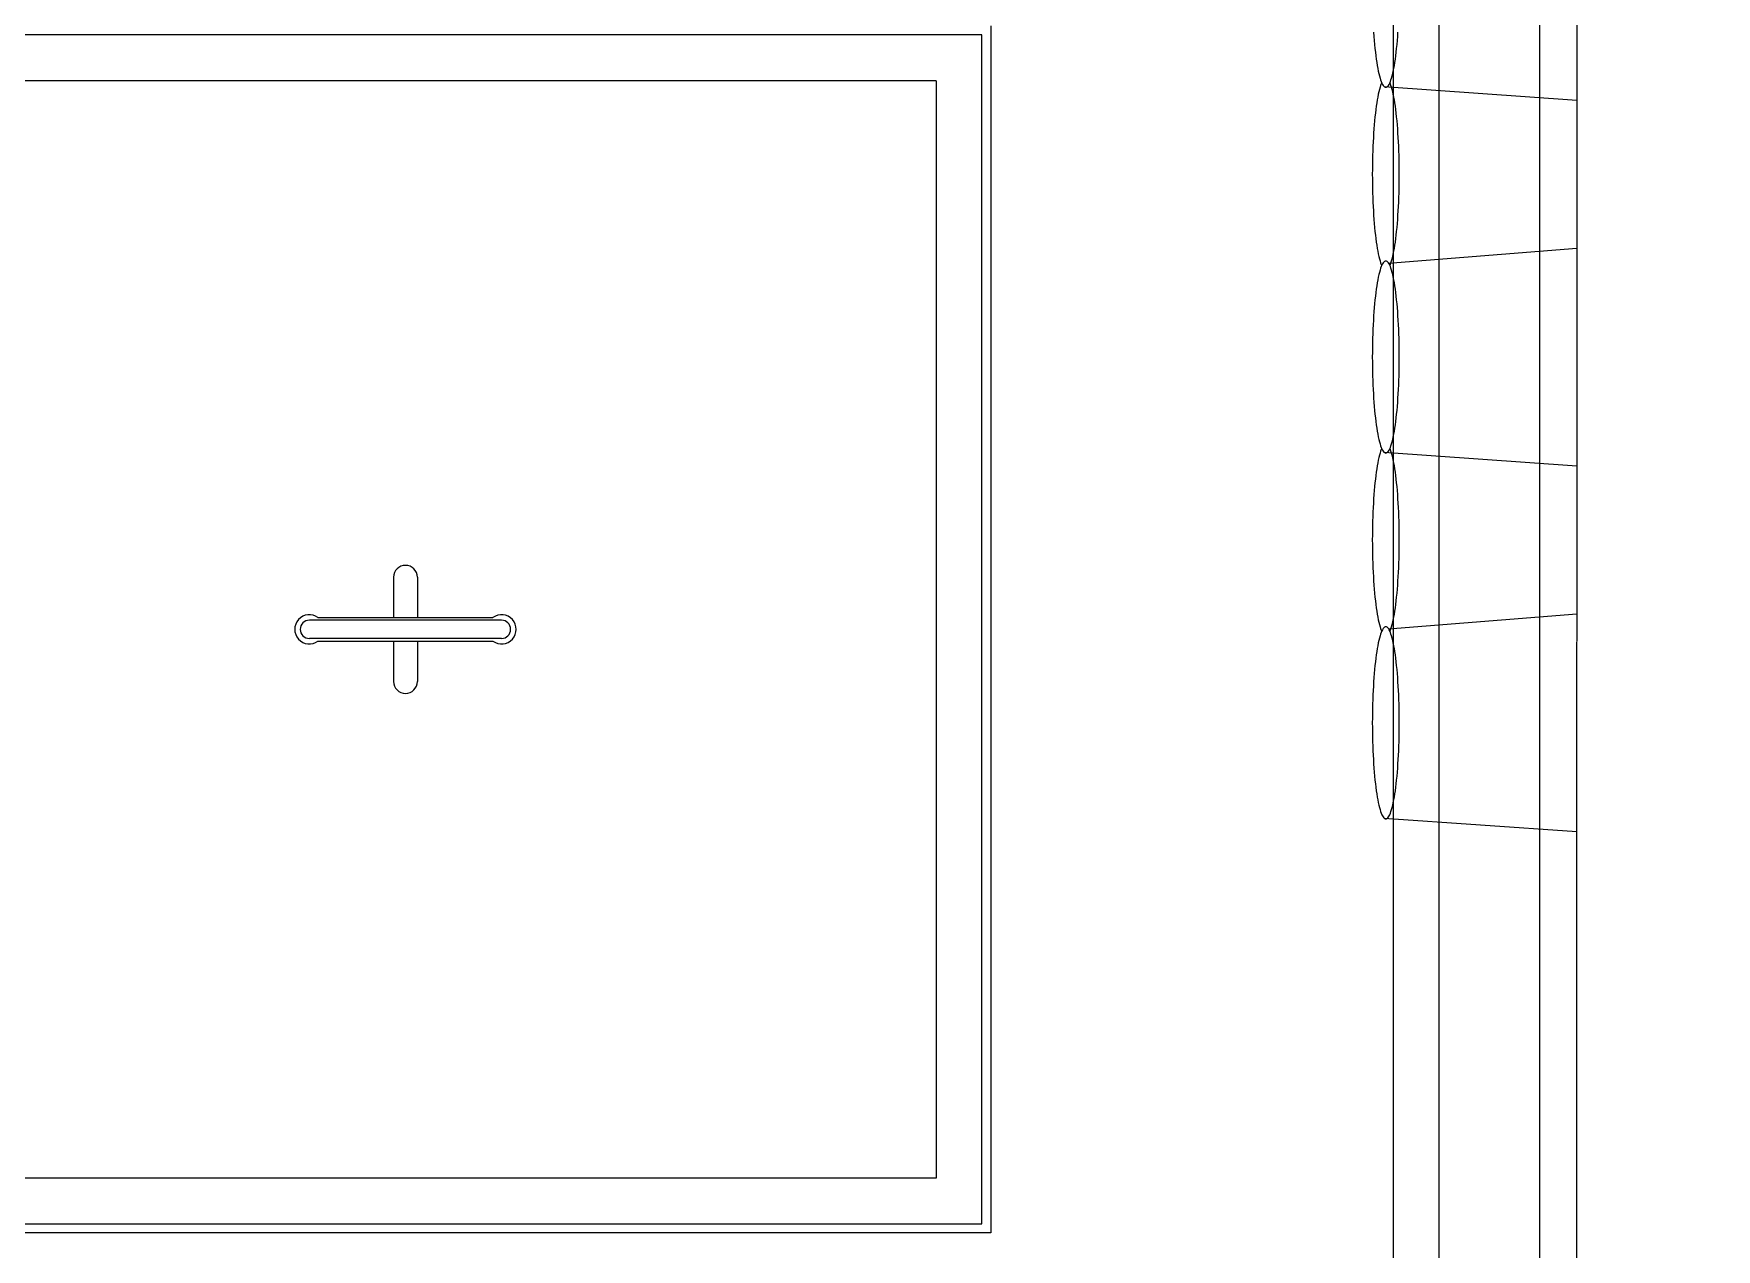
# Model space of a CAD drawing. Header units: millimetres. Extents: x -35961 to -35580, y 154458 to 154764.
# Drawn here: x -35808.238 to -35807.319, y 154632.44 to 154633.105 of the extents above; entities that cross this region are included whole.
import ezdxf

# ---------------------------------------------------------------- set-up
doc = ezdxf.new("R2010")
doc.units = ezdxf.units.MM
doc.header["$MEASUREMENT"] = 0
doc.layers.get('0').update_dxf_attribs({"color": 253})
for name, color, linetype in [('ASA', 7, 'ByBlock'), ('CONTORNO', 7, 'ByBlock'), ('EJES', 7, 'ByBlock'), ('HORMIGON', 7, 'ByBlock'), ('OLCULTA', 7, 'ByBlock'), ('SUELO', 7, 'ByBlock'), ('TAPA', 7, 'ByBlock')]:
    doc.layers.add(name, color=color, linetype=linetype)

msp = doc.modelspace()

# ---------------------------------------------------------------- linework, layer by layer
msp.add_line((-35807.47014, 154632.42807, 0), (-35807.47014, 154633.32807, 0))
at = {"layer": 'ASA'}
for p, q in [((-35808.04164, 154632.80777, 0), (-35808.04164, 154632.78577, 0)), ((-35808.02864, 154632.80777, 0), (-35808.02864, 154632.78577, 0)), ((-35807.98264, 154632.78427, 0), (-35808.08764, 154632.78427, 0)), ((-35808.08297, 154632.78577, 0), (-35807.9873, 154632.78577, 0)), ((-35807.98264, 154632.77427, 0), (-35808.08764, 154632.77427, 0)), ((-35808.08297, 154632.77277, 0), (-35807.9873, 154632.77277, 0)), ((-35808.04164, 154632.77277, 0), (-35808.04164, 154632.75077, 0)), ((-35808.02864, 154632.77277, 0), (-35808.02864, 154632.75077, 0))]:
    msp.add_line(p, q, dxfattribs=at)
for centre, radius, start, end in [((-35808.03514, 154632.80777, 0), 0.0065, 0, 180), ((-35808.08764, 154632.77927, 0), 0.008, 54.34091, 305.65909), ((-35808.08764, 154632.77927, 0), 0.005, 90, 270), ((-35807.98264, 154632.77927, 0), 0.008, 234.34091, 125.65909), ((-35807.98264, 154632.77927, 0), 0.005, 270, 90), ((-35808.03514, 154632.75077, 0), 0.0065, 180, 0)]:
    msp.add_arc(centre, radius, start, end, dxfattribs=at)
at = {"layer": 'CONTORNO'}
for p, q in [((-35807.49514, 154630.451, 0), (-35807.49514, 154633.801, 0)), ((-35807.47014, 154631.7462, 0), (-35807.47014, 154633.809, 0)), ((-35807.39491, 154633.76232, 0), (-35807.39514, 154630.451, 0))]:
    msp.add_line(p, q, dxfattribs=at)
at = {"layer": 'EJES'}
msp.add_arc((-35807.39214, 154632.40597, 0), 0.96021, 271.19349, 91.37254, dxfattribs=at)
at = {"layer": 'HORMIGON'}
msp.add_line((-35807.41514, 154632.42935, 0), (-35807.41514, 154633.33319, 0), dxfattribs=at)
at = {"layer": 'OLCULTA'}
for p, q in [((-35807.50596, 154633.10572, 0), (-35807.50579, 154633.10342, 0)), ((-35807.50579, 154633.10342, 0), (-35807.50562, 154633.10118, 0)), ((-35807.50562, 154633.10118, 0), (-35807.50542, 154633.099, 0)), ((-35807.49318, 154633.099, 0), (-35807.49299, 154633.10118, 0)), ((-35807.49299, 154633.10118, 0), (-35807.49281, 154633.10342, 0)), ((-35807.49281, 154633.10342, 0), (-35807.49264, 154633.10572, 0)), ((-35807.50542, 154633.099, 0), (-35807.50522, 154633.0969, 0)), ((-35807.50522, 154633.0969, 0), (-35807.50499, 154633.09487, 0)), ((-35807.50499, 154633.09487, 0), (-35807.50475, 154633.09291, 0)), ((-35807.50475, 154633.09291, 0), (-35807.50451, 154633.09105, 0)), ((-35807.49409, 154633.09105, 0), (-35807.49385, 154633.09291, 0)), ((-35807.49385, 154633.09291, 0), (-35807.49361, 154633.09487, 0)), ((-35807.49361, 154633.09487, 0), (-35807.49339, 154633.0969, 0)), ((-35807.49339, 154633.0969, 0), (-35807.49318, 154633.099, 0)), ((-35807.50451, 154633.09105, 0), (-35807.50424, 154633.08927, 0)), ((-35807.50424, 154633.08927, 0), (-35807.50397, 154633.08759, 0)), ((-35807.50397, 154633.08759, 0), (-35807.50368, 154633.086, 0)), ((-35807.50368, 154633.086, 0), (-35807.50339, 154633.08452, 0)), ((-35807.50339, 154633.08452, 0), (-35807.50309, 154633.08314, 0)), ((-35807.50309, 154633.08314, 0), (-35807.50277, 154633.08187, 0)), ((-35807.49583, 154633.08187, 0), (-35807.49551, 154633.08314, 0)), ((-35807.49551, 154633.08314, 0), (-35807.49521, 154633.08452, 0)), ((-35807.49521, 154633.08452, 0), (-35807.49492, 154633.086, 0)), ((-35807.49492, 154633.086, 0), (-35807.49463, 154633.08759, 0)), ((-35807.49463, 154633.08759, 0), (-35807.49436, 154633.08927, 0)), ((-35807.49436, 154633.08927, 0), (-35807.49409, 154633.09105, 0)), ((-35807.50277, 154633.07447, 0), (-35807.50309, 154633.07321, 0)), ((-35807.50277, 154633.08187, 0), (-35807.50245, 154633.08071, 0)), ((-35807.50245, 154633.07564, 0), (-35807.50277, 154633.07447, 0)), ((-35807.50245, 154633.08071, 0), (-35807.50212, 154633.07967, 0)), ((-35807.50212, 154633.07668, 0), (-35807.50245, 154633.07564, 0)), ((-35807.50212, 154633.07967, 0), (-35807.50178, 154633.07874, 0)), ((-35807.50178, 154633.07761, 0), (-35807.50212, 154633.07668, 0)), ((-35807.50178, 154633.07874, 0), (-35807.50144, 154633.07793, 0)), ((-35807.50154, 154633.07817, 0), (-35807.50178, 154633.07761, 0)), ((-35807.50144, 154633.07793, 0), (-35807.50109, 154633.07725, 0)), ((-35807.50109, 154633.07725, 0), (-35807.50074, 154633.07668, 0)), ((-35807.50074, 154633.07668, 0), (-35807.50038, 154633.07624, 0)), ((-35807.50038, 154633.07624, 0), (-35807.50002, 154633.07592, 0)), ((-35807.50027, 154633.07612, 0), (-35807.39493, 154633.06867, 0)), ((-35807.50002, 154633.07592, 0), (-35807.49967, 154633.07573, 0)), ((-35807.49967, 154633.07573, 0), (-35807.4993, 154633.07567, 0)), ((-35807.4993, 154633.07567, 0), (-35807.49894, 154633.07573, 0)), ((-35807.49894, 154633.07573, 0), (-35807.49858, 154633.07592, 0)), ((-35807.49858, 154633.07592, 0), (-35807.49822, 154633.07624, 0)), ((-35807.49822, 154633.07624, 0), (-35807.49787, 154633.07668, 0)), ((-35807.49787, 154633.07668, 0), (-35807.49751, 154633.07725, 0)), ((-35807.49751, 154633.07725, 0), (-35807.49717, 154633.07793, 0)), ((-35807.49717, 154633.07793, 0), (-35807.49682, 154633.07874, 0)), ((-35807.49682, 154633.07761, 0), (-35807.49706, 154633.07817, 0)), ((-35807.49682, 154633.07874, 0), (-35807.49649, 154633.07967, 0)), ((-35807.49649, 154633.07668, 0), (-35807.49682, 154633.07761, 0)), ((-35807.49649, 154633.07967, 0), (-35807.49615, 154633.08071, 0)), ((-35807.49615, 154633.07564, 0), (-35807.49649, 154633.07668, 0)), ((-35807.49615, 154633.08071, 0), (-35807.49583, 154633.08187, 0)), ((-35807.49583, 154633.07447, 0), (-35807.49615, 154633.07564, 0)), ((-35807.49551, 154633.07321, 0), (-35807.49583, 154633.07447, 0)), ((-35807.50451, 154633.0653, 0), (-35807.50475, 154633.06343, 0)), ((-35807.50424, 154633.06708, 0), (-35807.50451, 154633.0653, 0)), ((-35807.50397, 154633.06876, 0), (-35807.50424, 154633.06708, 0)), ((-35807.50368, 154633.07034, 0), (-35807.50397, 154633.06876, 0)), ((-35807.50339, 154633.07183, 0), (-35807.50368, 154633.07034, 0)), ((-35807.50309, 154633.07321, 0), (-35807.50339, 154633.07183, 0)), ((-35807.49521, 154633.07183, 0), (-35807.49551, 154633.07321, 0)), ((-35807.49492, 154633.07034, 0), (-35807.49521, 154633.07183, 0)), ((-35807.49463, 154633.06876, 0), (-35807.49492, 154633.07034, 0)), ((-35807.49436, 154633.06708, 0), (-35807.49463, 154633.06876, 0)), ((-35807.49409, 154633.0653, 0), (-35807.49436, 154633.06708, 0)), ((-35807.49385, 154633.06343, 0), (-35807.49409, 154633.0653, 0)), ((-35807.50562, 154633.05517, 0), (-35807.50579, 154633.05292, 0)), ((-35807.50542, 154633.05734, 0), (-35807.50562, 154633.05517, 0)), ((-35807.50522, 154633.05945, 0), (-35807.50542, 154633.05734, 0)), ((-35807.50499, 154633.06148, 0), (-35807.50522, 154633.05945, 0)), ((-35807.50475, 154633.06343, 0), (-35807.50499, 154633.06148, 0)), ((-35807.49361, 154633.06148, 0), (-35807.49385, 154633.06343, 0)), ((-35807.49339, 154633.05945, 0), (-35807.49361, 154633.06148, 0)), ((-35807.49318, 154633.05734, 0), (-35807.49339, 154633.05945, 0)), ((-35807.49299, 154633.05517, 0), (-35807.49318, 154633.05734, 0)), ((-35807.49281, 154633.05292, 0), (-35807.49299, 154633.05517, 0)), ((-35807.50623, 154633.04586, 0), (-35807.50634, 154633.04341, 0)), ((-35807.50611, 154633.04826, 0), (-35807.50623, 154633.04586, 0)), ((-35807.50596, 154633.05062, 0), (-35807.50611, 154633.04826, 0)), ((-35807.50579, 154633.05292, 0), (-35807.50596, 154633.05062, 0)), ((-35807.49264, 154633.05062, 0), (-35807.49281, 154633.05292, 0)), ((-35807.4925, 154633.04826, 0), (-35807.49264, 154633.05062, 0)), ((-35807.49237, 154633.04586, 0), (-35807.4925, 154633.04826, 0)), ((-35807.49226, 154633.04341, 0), (-35807.49237, 154633.04586, 0)), ((-35807.50652, 154633.03842, 0), (-35807.50658, 154633.03587, 0)), ((-35807.50644, 154633.04093, 0), (-35807.50652, 154633.03842, 0)), ((-35807.50634, 154633.04341, 0), (-35807.50644, 154633.04093, 0)), ((-35807.49216, 154633.04093, 0), (-35807.49226, 154633.04341, 0)), ((-35807.49208, 154633.03842, 0), (-35807.49216, 154633.04093, 0)), ((-35807.49202, 154633.03587, 0), (-35807.49208, 154633.03842, 0)), ((-35807.50665, 154633.03075, 0), (-35807.50667, 154633.02817, 0)), ((-35807.50667, 154633.02817, 0), (-35807.50665, 154633.0256, 0)), ((-35807.50663, 154633.03332, 0), (-35807.50665, 154633.03075, 0)), ((-35807.50658, 154633.03587, 0), (-35807.50663, 154633.03332, 0)), ((-35807.49197, 154633.03332, 0), (-35807.49202, 154633.03587, 0)), ((-35807.49195, 154633.03075, 0), (-35807.49197, 154633.03332, 0)), ((-35807.49194, 154633.02817, 0), (-35807.49195, 154633.03075, 0)), ((-35807.49195, 154633.0256, 0), (-35807.49194, 154633.02817, 0)), ((-35807.50665, 154633.0256, 0), (-35807.50663, 154633.02303, 0)), ((-35807.50663, 154633.02303, 0), (-35807.50658, 154633.02047, 0)), ((-35807.50658, 154633.02047, 0), (-35807.50652, 154633.01793, 0)), ((-35807.49208, 154633.01793, 0), (-35807.49202, 154633.02047, 0)), ((-35807.49202, 154633.02047, 0), (-35807.49197, 154633.02303, 0)), ((-35807.49197, 154633.02303, 0), (-35807.49195, 154633.0256, 0)), ((-35807.50652, 154633.01793, 0), (-35807.50644, 154633.01542, 0)), ((-35807.50644, 154633.01542, 0), (-35807.50634, 154633.01293, 0)), ((-35807.50634, 154633.01293, 0), (-35807.50623, 154633.01048, 0)), ((-35807.50623, 154633.01048, 0), (-35807.50611, 154633.00808, 0)), ((-35807.4925, 154633.00808, 0), (-35807.49237, 154633.01048, 0)), ((-35807.49237, 154633.01048, 0), (-35807.49226, 154633.01293, 0)), ((-35807.49226, 154633.01293, 0), (-35807.49216, 154633.01542, 0)), ((-35807.49216, 154633.01542, 0), (-35807.49208, 154633.01793, 0)), ((-35807.50611, 154633.00808, 0), (-35807.50596, 154633.00572, 0)), ((-35807.50596, 154633.00572, 0), (-35807.50579, 154633.00342, 0)), ((-35807.50579, 154633.00342, 0), (-35807.50562, 154633.00118, 0)), ((-35807.50562, 154633.00118, 0), (-35807.50542, 154632.999, 0)), ((-35807.49318, 154632.999, 0), (-35807.49299, 154633.00118, 0)), ((-35807.49299, 154633.00118, 0), (-35807.49281, 154633.00342, 0)), ((-35807.49281, 154633.00342, 0), (-35807.49264, 154633.00572, 0)), ((-35807.49264, 154633.00572, 0), (-35807.4925, 154633.00808, 0)), ((-35807.50542, 154632.999, 0), (-35807.50522, 154632.9969, 0)), ((-35807.50522, 154632.9969, 0), (-35807.50499, 154632.99487, 0)), ((-35807.50499, 154632.99487, 0), (-35807.50475, 154632.99291, 0)), ((-35807.50475, 154632.99291, 0), (-35807.50451, 154632.99105, 0)), ((-35807.50451, 154632.99105, 0), (-35807.50424, 154632.98927, 0)), ((-35807.49436, 154632.98927, 0), (-35807.49409, 154632.99105, 0)), ((-35807.49409, 154632.99105, 0), (-35807.49385, 154632.99291, 0)), ((-35807.49385, 154632.99291, 0), (-35807.49361, 154632.99487, 0)), ((-35807.49361, 154632.99487, 0), (-35807.49339, 154632.9969, 0)), ((-35807.49339, 154632.9969, 0), (-35807.49318, 154632.999, 0)), ((-35807.50424, 154632.98927, 0), (-35807.50397, 154632.98759, 0)), ((-35807.50397, 154632.98759, 0), (-35807.50368, 154632.986, 0)), ((-35807.50368, 154632.986, 0), (-35807.50339, 154632.98452, 0)), ((-35807.50339, 154632.98452, 0), (-35807.50309, 154632.98314, 0)), ((-35807.50309, 154632.98314, 0), (-35807.50277, 154632.98187, 0)), ((-35807.50277, 154632.98187, 0), (-35807.50245, 154632.98071, 0)), ((-35807.49776, 154632.97951, 0), (-35807.39493, 154632.98768, 0)), ((-35807.49615, 154632.98071, 0), (-35807.49583, 154632.98187, 0)), ((-35807.49583, 154632.98187, 0), (-35807.49551, 154632.98314, 0)), ((-35807.49551, 154632.98314, 0), (-35807.49521, 154632.98452, 0)), ((-35807.49521, 154632.98452, 0), (-35807.49492, 154632.986, 0)), ((-35807.49492, 154632.986, 0), (-35807.49463, 154632.98759, 0)), ((-35807.49463, 154632.98759, 0), (-35807.49436, 154632.98927, 0)), ((-35807.50309, 154632.97321, 0), (-35807.50339, 154632.97183, 0)), ((-35807.50277, 154632.97447, 0), (-35807.50309, 154632.97321, 0)), ((-35807.50245, 154632.97564, 0), (-35807.50277, 154632.97447, 0)), ((-35807.50245, 154632.98071, 0), (-35807.50212, 154632.97967, 0)), ((-35807.50212, 154632.97668, 0), (-35807.50245, 154632.97564, 0)), ((-35807.50212, 154632.97967, 0), (-35807.50178, 154632.97874, 0)), ((-35807.50178, 154632.97761, 0), (-35807.50212, 154632.97668, 0)), ((-35807.50178, 154632.97874, 0), (-35807.50154, 154632.97817, 0)), ((-35807.50144, 154632.97842, 0), (-35807.50178, 154632.97761, 0)), ((-35807.50109, 154632.9791, 0), (-35807.50144, 154632.97842, 0)), ((-35807.50074, 154632.97967, 0), (-35807.50109, 154632.9791, 0)), ((-35807.50038, 154632.98011, 0), (-35807.50074, 154632.97967, 0)), ((-35807.50002, 154632.98042, 0), (-35807.50038, 154632.98011, 0)), ((-35807.49967, 154632.98061, 0), (-35807.50002, 154632.98042, 0)), ((-35807.4993, 154632.98068, 0), (-35807.49967, 154632.98061, 0)), ((-35807.49894, 154632.98061, 0), (-35807.4993, 154632.98068, 0)), ((-35807.49858, 154632.98042, 0), (-35807.49894, 154632.98061, 0)), ((-35807.49822, 154632.98011, 0), (-35807.49858, 154632.98042, 0)), ((-35807.49787, 154632.97967, 0), (-35807.49822, 154632.98011, 0)), ((-35807.49751, 154632.9791, 0), (-35807.49787, 154632.97967, 0)), ((-35807.49717, 154632.97842, 0), (-35807.49751, 154632.9791, 0)), ((-35807.49682, 154632.97761, 0), (-35807.49717, 154632.97842, 0)), ((-35807.49706, 154632.97817, 0), (-35807.49682, 154632.97874, 0)), ((-35807.49682, 154632.97874, 0), (-35807.49649, 154632.97967, 0)), ((-35807.49649, 154632.97668, 0), (-35807.49682, 154632.97761, 0)), ((-35807.49649, 154632.97967, 0), (-35807.49615, 154632.98071, 0)), ((-35807.49615, 154632.97564, 0), (-35807.49649, 154632.97668, 0)), ((-35807.49583, 154632.97447, 0), (-35807.49615, 154632.97564, 0)), ((-35807.49551, 154632.97321, 0), (-35807.49583, 154632.97447, 0)), ((-35807.49521, 154632.97183, 0), (-35807.49551, 154632.97321, 0)), ((-35807.50475, 154632.96343, 0), (-35807.50499, 154632.96148, 0)), ((-35807.50451, 154632.9653, 0), (-35807.50475, 154632.96343, 0)), ((-35807.50424, 154632.96708, 0), (-35807.50451, 154632.9653, 0)), ((-35807.50397, 154632.96876, 0), (-35807.50424, 154632.96708, 0)), ((-35807.50368, 154632.97034, 0), (-35807.50397, 154632.96876, 0)), ((-35807.50339, 154632.97183, 0), (-35807.50368, 154632.97034, 0)), ((-35807.49492, 154632.97034, 0), (-35807.49521, 154632.97183, 0)), ((-35807.49463, 154632.96876, 0), (-35807.49492, 154632.97034, 0)), ((-35807.49436, 154632.96708, 0), (-35807.49463, 154632.96876, 0)), ((-35807.49409, 154632.9653, 0), (-35807.49436, 154632.96708, 0)), ((-35807.49385, 154632.96343, 0), (-35807.49409, 154632.9653, 0)), ((-35807.49361, 154632.96148, 0), (-35807.49385, 154632.96343, 0)), ((-35807.50562, 154632.95517, 0), (-35807.50579, 154632.95292, 0)), ((-35807.50542, 154632.95734, 0), (-35807.50562, 154632.95517, 0)), ((-35807.50522, 154632.95945, 0), (-35807.50542, 154632.95734, 0)), ((-35807.50499, 154632.96148, 0), (-35807.50522, 154632.95945, 0)), ((-35807.49339, 154632.95945, 0), (-35807.49361, 154632.96148, 0)), ((-35807.49318, 154632.95734, 0), (-35807.49339, 154632.95945, 0)), ((-35807.49299, 154632.95517, 0), (-35807.49318, 154632.95734, 0)), ((-35807.49281, 154632.95292, 0), (-35807.49299, 154632.95517, 0)), ((-35807.50623, 154632.94586, 0), (-35807.50634, 154632.94341, 0)), ((-35807.50611, 154632.94826, 0), (-35807.50623, 154632.94586, 0)), ((-35807.50596, 154632.95062, 0), (-35807.50611, 154632.94826, 0)), ((-35807.50579, 154632.95292, 0), (-35807.50596, 154632.95062, 0)), ((-35807.49264, 154632.95062, 0), (-35807.49281, 154632.95292, 0)), ((-35807.4925, 154632.94826, 0), (-35807.49264, 154632.95062, 0)), ((-35807.49237, 154632.94586, 0), (-35807.4925, 154632.94826, 0)), ((-35807.49226, 154632.94341, 0), (-35807.49237, 154632.94586, 0)), ((-35807.50658, 154632.93587, 0), (-35807.50663, 154632.93332, 0)), ((-35807.50652, 154632.93842, 0), (-35807.50658, 154632.93587, 0)), ((-35807.50644, 154632.94093, 0), (-35807.50652, 154632.93842, 0)), ((-35807.50634, 154632.94341, 0), (-35807.50644, 154632.94093, 0)), ((-35807.49216, 154632.94093, 0), (-35807.49226, 154632.94341, 0)), ((-35807.49208, 154632.93842, 0), (-35807.49216, 154632.94093, 0)), ((-35807.49202, 154632.93587, 0), (-35807.49208, 154632.93842, 0)), ((-35807.49197, 154632.93332, 0), (-35807.49202, 154632.93587, 0)), ((-35807.50665, 154632.93075, 0), (-35807.50667, 154632.92817, 0)), ((-35807.50667, 154632.92817, 0), (-35807.50665, 154632.9256, 0)), ((-35807.50663, 154632.93332, 0), (-35807.50665, 154632.93075, 0)), ((-35807.49195, 154632.93075, 0), (-35807.49197, 154632.93332, 0)), ((-35807.49194, 154632.92817, 0), (-35807.49195, 154632.93075, 0)), ((-35807.49195, 154632.9256, 0), (-35807.49194, 154632.92817, 0)), ((-35807.50665, 154632.9256, 0), (-35807.50663, 154632.92303, 0)), ((-35807.50663, 154632.92303, 0), (-35807.50658, 154632.92047, 0)), ((-35807.50658, 154632.92047, 0), (-35807.50652, 154632.91793, 0)), ((-35807.50652, 154632.91793, 0), (-35807.50644, 154632.91542, 0)), ((-35807.49216, 154632.91542, 0), (-35807.49208, 154632.91793, 0)), ((-35807.49208, 154632.91793, 0), (-35807.49202, 154632.92047, 0)), ((-35807.49202, 154632.92047, 0), (-35807.49197, 154632.92303, 0)), ((-35807.49197, 154632.92303, 0), (-35807.49195, 154632.9256, 0)), ((-35807.50644, 154632.91542, 0), (-35807.50634, 154632.91293, 0)), ((-35807.50634, 154632.91293, 0), (-35807.50623, 154632.91048, 0)), ((-35807.50623, 154632.91048, 0), (-35807.50611, 154632.90808, 0)), ((-35807.50611, 154632.90808, 0), (-35807.50596, 154632.90572, 0)), ((-35807.49264, 154632.90572, 0), (-35807.4925, 154632.90808, 0)), ((-35807.4925, 154632.90808, 0), (-35807.49237, 154632.91048, 0)), ((-35807.49237, 154632.91048, 0), (-35807.49226, 154632.91293, 0)), ((-35807.49226, 154632.91293, 0), (-35807.49216, 154632.91542, 0)), ((-35807.50596, 154632.90572, 0), (-35807.50579, 154632.90342, 0)), ((-35807.50579, 154632.90342, 0), (-35807.50562, 154632.90118, 0)), ((-35807.50562, 154632.90118, 0), (-35807.50542, 154632.899, 0)), ((-35807.50542, 154632.899, 0), (-35807.50522, 154632.8969, 0)), ((-35807.49339, 154632.8969, 0), (-35807.49318, 154632.899, 0)), ((-35807.49318, 154632.899, 0), (-35807.49299, 154632.90118, 0)), ((-35807.49299, 154632.90118, 0), (-35807.49281, 154632.90342, 0)), ((-35807.49281, 154632.90342, 0), (-35807.49264, 154632.90572, 0)), ((-35807.50522, 154632.8969, 0), (-35807.50499, 154632.89487, 0)), ((-35807.50499, 154632.89487, 0), (-35807.50475, 154632.89291, 0)), ((-35807.50475, 154632.89291, 0), (-35807.50451, 154632.89105, 0)), ((-35807.50451, 154632.89105, 0), (-35807.50424, 154632.88927, 0)), ((-35807.49436, 154632.88927, 0), (-35807.49409, 154632.89105, 0)), ((-35807.49409, 154632.89105, 0), (-35807.49385, 154632.89291, 0)), ((-35807.49385, 154632.89291, 0), (-35807.49361, 154632.89487, 0)), ((-35807.49361, 154632.89487, 0), (-35807.49339, 154632.8969, 0)), ((-35807.50424, 154632.88927, 0), (-35807.50397, 154632.88759, 0)), ((-35807.50397, 154632.88759, 0), (-35807.50368, 154632.886, 0)), ((-35807.50368, 154632.886, 0), (-35807.50339, 154632.88452, 0)), ((-35807.50339, 154632.88452, 0), (-35807.50309, 154632.88314, 0)), ((-35807.50309, 154632.88314, 0), (-35807.50277, 154632.88187, 0)), ((-35807.50277, 154632.88187, 0), (-35807.50245, 154632.88071, 0)), ((-35807.50245, 154632.88071, 0), (-35807.50212, 154632.87967, 0)), ((-35807.49649, 154632.87967, 0), (-35807.49615, 154632.88071, 0)), ((-35807.49615, 154632.88071, 0), (-35807.49583, 154632.88187, 0)), ((-35807.49583, 154632.88187, 0), (-35807.49551, 154632.88314, 0)), ((-35807.49551, 154632.88314, 0), (-35807.49521, 154632.88452, 0)), ((-35807.49521, 154632.88452, 0), (-35807.49492, 154632.886, 0)), ((-35807.49492, 154632.886, 0), (-35807.49463, 154632.88759, 0)), ((-35807.49463, 154632.88759, 0), (-35807.49436, 154632.88927, 0)), ((-35807.50339, 154632.87183, 0), (-35807.50368, 154632.87034, 0)), ((-35807.50309, 154632.87321, 0), (-35807.50339, 154632.87183, 0)), ((-35807.50277, 154632.87447, 0), (-35807.50309, 154632.87321, 0)), ((-35807.50245, 154632.87564, 0), (-35807.50277, 154632.87447, 0)), ((-35807.50212, 154632.87668, 0), (-35807.50245, 154632.87564, 0)), ((-35807.50212, 154632.87967, 0), (-35807.50178, 154632.87874, 0)), ((-35807.50178, 154632.87761, 0), (-35807.50212, 154632.87668, 0)), ((-35807.50178, 154632.87874, 0), (-35807.50144, 154632.87793, 0)), ((-35807.50154, 154632.87817, 0), (-35807.50178, 154632.87761, 0)), ((-35807.50144, 154632.87793, 0), (-35807.50109, 154632.87725, 0)), ((-35807.50109, 154632.87725, 0), (-35807.50074, 154632.87668, 0)), ((-35807.50074, 154632.87668, 0), (-35807.50038, 154632.87624, 0)), ((-35807.50038, 154632.87624, 0), (-35807.50002, 154632.87592, 0)), ((-35807.50027, 154632.87612, 0), (-35807.39493, 154632.86867, 0)), ((-35807.50002, 154632.87592, 0), (-35807.49967, 154632.87573, 0)), ((-35807.49967, 154632.87573, 0), (-35807.4993, 154632.87567, 0)), ((-35807.4993, 154632.87567, 0), (-35807.49894, 154632.87573, 0)), ((-35807.49894, 154632.87573, 0), (-35807.49858, 154632.87592, 0)), ((-35807.49858, 154632.87592, 0), (-35807.49822, 154632.87624, 0)), ((-35807.49822, 154632.87624, 0), (-35807.49787, 154632.87668, 0)), ((-35807.49787, 154632.87668, 0), (-35807.49751, 154632.87725, 0)), ((-35807.49751, 154632.87725, 0), (-35807.49717, 154632.87793, 0)), ((-35807.49717, 154632.87793, 0), (-35807.49682, 154632.87874, 0)), ((-35807.49682, 154632.87761, 0), (-35807.49706, 154632.87817, 0)), ((-35807.49682, 154632.87874, 0), (-35807.49649, 154632.87967, 0)), ((-35807.49649, 154632.87668, 0), (-35807.49682, 154632.87761, 0)), ((-35807.49615, 154632.87564, 0), (-35807.49649, 154632.87668, 0)), ((-35807.49583, 154632.87447, 0), (-35807.49615, 154632.87564, 0)), ((-35807.49551, 154632.87321, 0), (-35807.49583, 154632.87447, 0)), ((-35807.49521, 154632.87183, 0), (-35807.49551, 154632.87321, 0)), ((-35807.49492, 154632.87034, 0), (-35807.49521, 154632.87183, 0)), ((-35807.50475, 154632.86343, 0), (-35807.50499, 154632.86148, 0)), ((-35807.50451, 154632.8653, 0), (-35807.50475, 154632.86343, 0)), ((-35807.50424, 154632.86708, 0), (-35807.50451, 154632.8653, 0)), ((-35807.50397, 154632.86876, 0), (-35807.50424, 154632.86708, 0)), ((-35807.50368, 154632.87034, 0), (-35807.50397, 154632.86876, 0)), ((-35807.49463, 154632.86876, 0), (-35807.49492, 154632.87034, 0)), ((-35807.49436, 154632.86708, 0), (-35807.49463, 154632.86876, 0)), ((-35807.49409, 154632.8653, 0), (-35807.49436, 154632.86708, 0)), ((-35807.49385, 154632.86343, 0), (-35807.49409, 154632.8653, 0)), ((-35807.49361, 154632.86148, 0), (-35807.49385, 154632.86343, 0)), ((-35807.50579, 154632.85292, 0), (-35807.50596, 154632.85062, 0)), ((-35807.50562, 154632.85517, 0), (-35807.50579, 154632.85292, 0)), ((-35807.50542, 154632.85734, 0), (-35807.50562, 154632.85517, 0)), ((-35807.50522, 154632.85945, 0), (-35807.50542, 154632.85734, 0)), ((-35807.50499, 154632.86148, 0), (-35807.50522, 154632.85945, 0)), ((-35807.49339, 154632.85945, 0), (-35807.49361, 154632.86148, 0)), ((-35807.49318, 154632.85734, 0), (-35807.49339, 154632.85945, 0)), ((-35807.49299, 154632.85517, 0), (-35807.49318, 154632.85734, 0)), ((-35807.49281, 154632.85292, 0), (-35807.49299, 154632.85517, 0)), ((-35807.49264, 154632.85062, 0), (-35807.49281, 154632.85292, 0)), ((-35807.50634, 154632.84341, 0), (-35807.50644, 154632.84093, 0)), ((-35807.50623, 154632.84586, 0), (-35807.50634, 154632.84341, 0)), ((-35807.50611, 154632.84826, 0), (-35807.50623, 154632.84586, 0)), ((-35807.50596, 154632.85062, 0), (-35807.50611, 154632.84826, 0)), ((-35807.4925, 154632.84826, 0), (-35807.49264, 154632.85062, 0)), ((-35807.49237, 154632.84586, 0), (-35807.4925, 154632.84826, 0)), ((-35807.49226, 154632.84341, 0), (-35807.49237, 154632.84586, 0)), ((-35807.49216, 154632.84093, 0), (-35807.49226, 154632.84341, 0)), ((-35807.50658, 154632.83587, 0), (-35807.50663, 154632.83332, 0)), ((-35807.50652, 154632.83842, 0), (-35807.50658, 154632.83587, 0)), ((-35807.50644, 154632.84093, 0), (-35807.50652, 154632.83842, 0)), ((-35807.49208, 154632.83842, 0), (-35807.49216, 154632.84093, 0)), ((-35807.49202, 154632.83587, 0), (-35807.49208, 154632.83842, 0)), ((-35807.49197, 154632.83332, 0), (-35807.49202, 154632.83587, 0)), ((-35807.50665, 154632.83075, 0), (-35807.50667, 154632.82817, 0)), ((-35807.50667, 154632.82817, 0), (-35807.50665, 154632.8256, 0)), ((-35807.50663, 154632.83332, 0), (-35807.50665, 154632.83075, 0)), ((-35807.50665, 154632.8256, 0), (-35807.50663, 154632.82303, 0)), ((-35807.49195, 154632.83075, 0), (-35807.49197, 154632.83332, 0)), ((-35807.49197, 154632.82303, 0), (-35807.49195, 154632.8256, 0)), ((-35807.49194, 154632.82817, 0), (-35807.49195, 154632.83075, 0)), ((-35807.49195, 154632.8256, 0), (-35807.49194, 154632.82817, 0)), ((-35807.50663, 154632.82303, 0), (-35807.50658, 154632.82047, 0)), ((-35807.50658, 154632.82047, 0), (-35807.50652, 154632.81793, 0)), ((-35807.50652, 154632.81793, 0), (-35807.50644, 154632.81542, 0)), ((-35807.49216, 154632.81542, 0), (-35807.49208, 154632.81793, 0)), ((-35807.49208, 154632.81793, 0), (-35807.49202, 154632.82047, 0)), ((-35807.49202, 154632.82047, 0), (-35807.49197, 154632.82303, 0)), ((-35807.50644, 154632.81542, 0), (-35807.50634, 154632.81293, 0)), ((-35807.50634, 154632.81293, 0), (-35807.50623, 154632.81048, 0)), ((-35807.50623, 154632.81048, 0), (-35807.50611, 154632.80808, 0)), ((-35807.50611, 154632.80808, 0), (-35807.50596, 154632.80572, 0)), ((-35807.49264, 154632.80572, 0), (-35807.4925, 154632.80808, 0)), ((-35807.4925, 154632.80808, 0), (-35807.49237, 154632.81048, 0)), ((-35807.49237, 154632.81048, 0), (-35807.49226, 154632.81293, 0)), ((-35807.49226, 154632.81293, 0), (-35807.49216, 154632.81542, 0)), ((-35807.50596, 154632.80572, 0), (-35807.50579, 154632.80342, 0)), ((-35807.50579, 154632.80342, 0), (-35807.50562, 154632.80118, 0)), ((-35807.50562, 154632.80118, 0), (-35807.50542, 154632.799, 0)), ((-35807.50542, 154632.799, 0), (-35807.50522, 154632.7969, 0)), ((-35807.49339, 154632.7969, 0), (-35807.49318, 154632.799, 0)), ((-35807.49318, 154632.799, 0), (-35807.49299, 154632.80118, 0)), ((-35807.49299, 154632.80118, 0), (-35807.49281, 154632.80342, 0)), ((-35807.49281, 154632.80342, 0), (-35807.49264, 154632.80572, 0)), ((-35807.50522, 154632.7969, 0), (-35807.50499, 154632.79487, 0)), ((-35807.50499, 154632.79487, 0), (-35807.50475, 154632.79291, 0)), ((-35807.50475, 154632.79291, 0), (-35807.50451, 154632.79105, 0)), ((-35807.50451, 154632.79105, 0), (-35807.50424, 154632.78927, 0)), ((-35807.50424, 154632.78927, 0), (-35807.50397, 154632.78759, 0)), ((-35807.49463, 154632.78759, 0), (-35807.49436, 154632.78927, 0)), ((-35807.49436, 154632.78927, 0), (-35807.49409, 154632.79105, 0)), ((-35807.49409, 154632.79105, 0), (-35807.49385, 154632.79291, 0)), ((-35807.49385, 154632.79291, 0), (-35807.49361, 154632.79487, 0)), ((-35807.49361, 154632.79487, 0), (-35807.49339, 154632.7969, 0)), ((-35807.50397, 154632.78759, 0), (-35807.50368, 154632.786, 0)), ((-35807.50368, 154632.786, 0), (-35807.50339, 154632.78452, 0)), ((-35807.50339, 154632.78452, 0), (-35807.50309, 154632.78314, 0)), ((-35807.50309, 154632.78314, 0), (-35807.50277, 154632.78187, 0)), ((-35807.50277, 154632.78187, 0), (-35807.50245, 154632.78071, 0)), ((-35807.50245, 154632.78071, 0), (-35807.50212, 154632.77967, 0)), ((-35807.50212, 154632.77967, 0), (-35807.50178, 154632.77874, 0)), ((-35807.50109, 154632.7791, 0), (-35807.50144, 154632.77842, 0)), ((-35807.50074, 154632.77967, 0), (-35807.50109, 154632.7791, 0)), ((-35807.50038, 154632.78011, 0), (-35807.50074, 154632.77967, 0)), ((-35807.50002, 154632.78042, 0), (-35807.50038, 154632.78011, 0)), ((-35807.49967, 154632.78061, 0), (-35807.50002, 154632.78042, 0)), ((-35807.4993, 154632.78068, 0), (-35807.49967, 154632.78061, 0)), ((-35807.49894, 154632.78061, 0), (-35807.4993, 154632.78068, 0)), ((-35807.49858, 154632.78042, 0), (-35807.49894, 154632.78061, 0)), ((-35807.49822, 154632.78011, 0), (-35807.49858, 154632.78042, 0)), ((-35807.49787, 154632.77967, 0), (-35807.49822, 154632.78011, 0)), ((-35807.49751, 154632.7791, 0), (-35807.49787, 154632.77967, 0)), ((-35807.49776, 154632.77951, 0), (-35807.39493, 154632.78768, 0)), ((-35807.49717, 154632.77842, 0), (-35807.49751, 154632.7791, 0)), ((-35807.49682, 154632.77874, 0), (-35807.49649, 154632.77967, 0)), ((-35807.49649, 154632.77967, 0), (-35807.49615, 154632.78071, 0)), ((-35807.49615, 154632.78071, 0), (-35807.49583, 154632.78187, 0)), ((-35807.49583, 154632.78187, 0), (-35807.49551, 154632.78314, 0)), ((-35807.49551, 154632.78314, 0), (-35807.49521, 154632.78452, 0)), ((-35807.49521, 154632.78452, 0), (-35807.49492, 154632.786, 0)), ((-35807.49492, 154632.786, 0), (-35807.49463, 154632.78759, 0)), ((-35807.50368, 154632.77034, 0), (-35807.50397, 154632.76876, 0)), ((-35807.50339, 154632.77183, 0), (-35807.50368, 154632.77034, 0)), ((-35807.50309, 154632.77321, 0), (-35807.50339, 154632.77183, 0)), ((-35807.50277, 154632.77447, 0), (-35807.50309, 154632.77321, 0)), ((-35807.50245, 154632.77564, 0), (-35807.50277, 154632.77447, 0)), ((-35807.50212, 154632.77668, 0), (-35807.50245, 154632.77564, 0)), ((-35807.50178, 154632.77761, 0), (-35807.50212, 154632.77668, 0)), ((-35807.50178, 154632.77874, 0), (-35807.50154, 154632.77817, 0)), ((-35807.50144, 154632.77842, 0), (-35807.50178, 154632.77761, 0)), ((-35807.49682, 154632.77761, 0), (-35807.49717, 154632.77842, 0)), ((-35807.49717, 154632.77793, 0), (-35807.49717, 154632.77793, 0)), ((-35807.49706, 154632.77817, 0), (-35807.49682, 154632.77874, 0)), ((-35807.49649, 154632.77668, 0), (-35807.49682, 154632.77761, 0)), ((-35807.49615, 154632.77564, 0), (-35807.49649, 154632.77668, 0)), ((-35807.49583, 154632.77447, 0), (-35807.49615, 154632.77564, 0)), ((-35807.49551, 154632.77321, 0), (-35807.49583, 154632.77447, 0)), ((-35807.49521, 154632.77183, 0), (-35807.49551, 154632.77321, 0)), ((-35807.49492, 154632.77034, 0), (-35807.49521, 154632.77183, 0)), ((-35807.49463, 154632.76876, 0), (-35807.49492, 154632.77034, 0)), ((-35807.50499, 154632.76148, 0), (-35807.50522, 154632.75945, 0)), ((-35807.50475, 154632.76343, 0), (-35807.50499, 154632.76148, 0)), ((-35807.50451, 154632.7653, 0), (-35807.50475, 154632.76343, 0)), ((-35807.50424, 154632.76708, 0), (-35807.50451, 154632.7653, 0)), ((-35807.50397, 154632.76876, 0), (-35807.50424, 154632.76708, 0)), ((-35807.49436, 154632.76708, 0), (-35807.49463, 154632.76876, 0)), ((-35807.49409, 154632.7653, 0), (-35807.49436, 154632.76708, 0)), ((-35807.49385, 154632.76343, 0), (-35807.49409, 154632.7653, 0)), ((-35807.49361, 154632.76148, 0), (-35807.49385, 154632.76343, 0)), ((-35807.49339, 154632.75945, 0), (-35807.49361, 154632.76148, 0)), ((-35807.50579, 154632.75292, 0), (-35807.50596, 154632.75062, 0)), ((-35807.50562, 154632.75517, 0), (-35807.50579, 154632.75292, 0)), ((-35807.50542, 154632.75734, 0), (-35807.50562, 154632.75517, 0)), ((-35807.50522, 154632.75945, 0), (-35807.50542, 154632.75734, 0)), ((-35807.49318, 154632.75734, 0), (-35807.49339, 154632.75945, 0)), ((-35807.49299, 154632.75517, 0), (-35807.49318, 154632.75734, 0)), ((-35807.49281, 154632.75292, 0), (-35807.49299, 154632.75517, 0)), ((-35807.49264, 154632.75062, 0), (-35807.49281, 154632.75292, 0)), ((-35807.50634, 154632.74341, 0), (-35807.50644, 154632.74093, 0)), ((-35807.50623, 154632.74586, 0), (-35807.50634, 154632.74341, 0)), ((-35807.50611, 154632.74826, 0), (-35807.50623, 154632.74586, 0)), ((-35807.50596, 154632.75062, 0), (-35807.50611, 154632.74826, 0)), ((-35807.4925, 154632.74826, 0), (-35807.49264, 154632.75062, 0)), ((-35807.49237, 154632.74586, 0), (-35807.4925, 154632.74826, 0)), ((-35807.49226, 154632.74341, 0), (-35807.49237, 154632.74586, 0)), ((-35807.49216, 154632.74093, 0), (-35807.49226, 154632.74341, 0)), ((-35807.50663, 154632.73332, 0), (-35807.50665, 154632.73075, 0)), ((-35807.50658, 154632.73587, 0), (-35807.50663, 154632.73332, 0)), ((-35807.50652, 154632.73842, 0), (-35807.50658, 154632.73587, 0)), ((-35807.50644, 154632.74093, 0), (-35807.50652, 154632.73842, 0)), ((-35807.49208, 154632.73842, 0), (-35807.49216, 154632.74093, 0)), ((-35807.49202, 154632.73587, 0), (-35807.49208, 154632.73842, 0)), ((-35807.49197, 154632.73332, 0), (-35807.49202, 154632.73587, 0)), ((-35807.49195, 154632.73075, 0), (-35807.49197, 154632.73332, 0)), ((-35807.50665, 154632.73075, 0), (-35807.50667, 154632.72817, 0)), ((-35807.50667, 154632.72817, 0), (-35807.50665, 154632.7256, 0)), ((-35807.50665, 154632.7256, 0), (-35807.50663, 154632.72303, 0)), ((-35807.49197, 154632.72303, 0), (-35807.49195, 154632.7256, 0)), ((-35807.49194, 154632.72817, 0), (-35807.49195, 154632.73075, 0)), ((-35807.49195, 154632.7256, 0), (-35807.49194, 154632.72817, 0)), ((-35807.50663, 154632.72303, 0), (-35807.50658, 154632.72047, 0)), ((-35807.50658, 154632.72047, 0), (-35807.50652, 154632.71793, 0)), ((-35807.50652, 154632.71793, 0), (-35807.50644, 154632.71542, 0)), ((-35807.50644, 154632.71542, 0), (-35807.50634, 154632.71293, 0)), ((-35807.49226, 154632.71293, 0), (-35807.49216, 154632.71542, 0)), ((-35807.49216, 154632.71542, 0), (-35807.49208, 154632.71793, 0)), ((-35807.49208, 154632.71793, 0), (-35807.49202, 154632.72047, 0)), ((-35807.49202, 154632.72047, 0), (-35807.49197, 154632.72303, 0)), ((-35807.50634, 154632.71293, 0), (-35807.50623, 154632.71048, 0)), ((-35807.50623, 154632.71048, 0), (-35807.50611, 154632.70808, 0)), ((-35807.50611, 154632.70808, 0), (-35807.50596, 154632.70572, 0)), ((-35807.50596, 154632.70572, 0), (-35807.50579, 154632.70342, 0)), ((-35807.49281, 154632.70342, 0), (-35807.49264, 154632.70572, 0)), ((-35807.49264, 154632.70572, 0), (-35807.4925, 154632.70808, 0)), ((-35807.4925, 154632.70808, 0), (-35807.49237, 154632.71048, 0)), ((-35807.49237, 154632.71048, 0), (-35807.49226, 154632.71293, 0)), ((-35807.50579, 154632.70342, 0), (-35807.50562, 154632.70118, 0)), ((-35807.50562, 154632.70118, 0), (-35807.50542, 154632.699, 0)), ((-35807.50542, 154632.699, 0), (-35807.50522, 154632.6969, 0)), ((-35807.50522, 154632.6969, 0), (-35807.50499, 154632.69487, 0)), ((-35807.49361, 154632.69487, 0), (-35807.49339, 154632.6969, 0)), ((-35807.49339, 154632.6969, 0), (-35807.49318, 154632.699, 0)), ((-35807.49318, 154632.699, 0), (-35807.49299, 154632.70118, 0)), ((-35807.49299, 154632.70118, 0), (-35807.49281, 154632.70342, 0)), ((-35807.50499, 154632.69487, 0), (-35807.50475, 154632.69291, 0)), ((-35807.50475, 154632.69291, 0), (-35807.50451, 154632.69105, 0)), ((-35807.50451, 154632.69105, 0), (-35807.50424, 154632.68927, 0)), ((-35807.50424, 154632.68927, 0), (-35807.50397, 154632.68759, 0)), ((-35807.50397, 154632.68759, 0), (-35807.50368, 154632.686, 0)), ((-35807.49492, 154632.686, 0), (-35807.49463, 154632.68759, 0)), ((-35807.49463, 154632.68759, 0), (-35807.49436, 154632.68927, 0)), ((-35807.49436, 154632.68927, 0), (-35807.49409, 154632.69105, 0)), ((-35807.49409, 154632.69105, 0), (-35807.49385, 154632.69291, 0)), ((-35807.49385, 154632.69291, 0), (-35807.49361, 154632.69487, 0)), ((-35807.50368, 154632.686, 0), (-35807.50339, 154632.68452, 0)), ((-35807.50339, 154632.68452, 0), (-35807.50309, 154632.68314, 0)), ((-35807.50309, 154632.68314, 0), (-35807.50277, 154632.68187, 0)), ((-35807.50277, 154632.68187, 0), (-35807.50245, 154632.68071, 0)), ((-35807.50245, 154632.68071, 0), (-35807.50212, 154632.67967, 0)), ((-35807.50212, 154632.67967, 0), (-35807.50178, 154632.67874, 0)), ((-35807.50178, 154632.67874, 0), (-35807.50144, 154632.67793, 0)), ((-35807.50144, 154632.67793, 0), (-35807.50109, 154632.67725, 0)), ((-35807.49751, 154632.67725, 0), (-35807.49717, 154632.67793, 0)), ((-35807.49717, 154632.67793, 0), (-35807.49682, 154632.67874, 0)), ((-35807.49682, 154632.67874, 0), (-35807.49649, 154632.67967, 0)), ((-35807.49649, 154632.67967, 0), (-35807.49615, 154632.68071, 0)), ((-35807.49615, 154632.68071, 0), (-35807.49583, 154632.68187, 0)), ((-35807.49583, 154632.68187, 0), (-35807.49551, 154632.68314, 0)), ((-35807.49551, 154632.68314, 0), (-35807.49521, 154632.68452, 0)), ((-35807.49521, 154632.68452, 0), (-35807.49492, 154632.686, 0)), ((-35807.50109, 154632.67725, 0), (-35807.50074, 154632.67668, 0)), ((-35807.50074, 154632.67668, 0), (-35807.50038, 154632.67624, 0)), ((-35807.50038, 154632.67624, 0), (-35807.50002, 154632.67592, 0)), ((-35807.50027, 154632.67612, 0), (-35807.39493, 154632.66867, 0)), ((-35807.50002, 154632.67592, 0), (-35807.49967, 154632.67573, 0)), ((-35807.49967, 154632.67573, 0), (-35807.4993, 154632.67567, 0)), ((-35807.4993, 154632.67567, 0), (-35807.49894, 154632.67573, 0)), ((-35807.49894, 154632.67573, 0), (-35807.49858, 154632.67592, 0)), ((-35807.49858, 154632.67592, 0), (-35807.49822, 154632.67624, 0)), ((-35807.49822, 154632.67624, 0), (-35807.49787, 154632.67668, 0)), ((-35807.49787, 154632.67668, 0), (-35807.49751, 154632.67725, 0))]:
    msp.add_line(p, q, dxfattribs=at)
at = {"layer": 'SUELO'}
for p, q in [((-35807.71514, 154633.10927, 0), (-35807.71514, 154632.44927, 0)), ((-35807.74514, 154633.07927, 0), (-35808.32514, 154633.07927, 0)), ((-35807.74514, 154633.07927, 0), (-35807.74514, 154632.47927, 0)), ((-35807.74514, 154632.47927, 0), (-35808.32514, 154632.47927, 0)), ((-35807.71514, 154632.44927, 0), (-35808.35514, 154632.44927, 0))]:
    msp.add_line(p, q, dxfattribs=at)
at = {"layer": 'TAPA'}
for p, q in [((-35807.72014, 154633.10427, 0), (-35808.35014, 154633.10427, 0)), ((-35807.72014, 154632.45427, 0), (-35807.72014, 154633.10427, 0)), ((-35808.35014, 154632.45427, 0), (-35807.72014, 154632.45427, 0))]:
    msp.add_line(p, q, dxfattribs=at)

doc.saveas('drawing.dxf')
